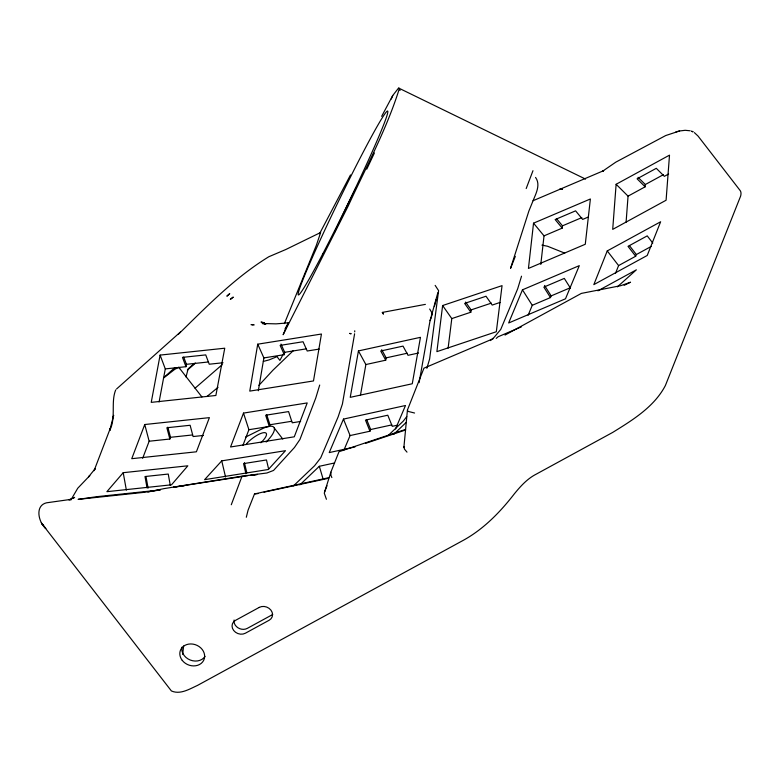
<?xml version="1.0" encoding="UTF-8"?>
<svg xmlns="http://www.w3.org/2000/svg" width="780" height="780" viewBox="0 0 780 780"><rect width="100%" height="100%" fill="white"/><g stroke="black" fill="none" stroke-linecap="round" stroke-linejoin="round"><path stroke-width="1.17" d="M432.178 315.169L431.457 311.981L429.683 309.026M354.705 331.851L354.744 330.788M70.834 500.058L77.746 488.241L89.788 475.634L88.51 476.902L95.228 468.614L94.068 470.691L110.282 428.386L109.765 430.306C116.201 417.797 110.633 402.226 115.703 389.922M406.994 452.137L404.45 449.134L404.05 446.55M403.865 447.623L407.433 410.017L423.95 368.17L493.467 338.588M354.607 333.791L342.41 404.04L338.13 416.871L320.716 457.84L314.574 465.748L293.456 485.901M616.122 184.285L612.709 229.378L666.091 200.236L669.503 155.142L616.122 184.285L628.056 196.141L626.087 222.251M628.056 196.141L645.148 186.81L645.313 184.538L638.069 177.333M182.676 654.352L183.612 645.996M533.539 223.168L528.44 268.437L585.283 244.257L590.382 198.978L533.539 223.168L544.021 235.862L540.793 264.459M544.021 235.862L562.214 228.121L562.468 225.839L556.813 218.985M435.162 285.392L438.594 290.648L429.624 358.995L426.855 368.335M442.621 305.536L436.888 351.644L496.324 331.734L502.057 285.636L442.621 305.536L451.796 318.591L448.12 348.153M451.796 318.591L470.827 312.224L471.11 309.904L465.611 302.065M404.761 429.683L338.998 451.708L330.856 472.173L330.973 475.488L331.861 477.555M257.731 344.185L249.766 391.111L313.482 380.942L321.448 334.025L257.731 344.185L263.884 357.923L258.317 390.76M263.884 357.923L284.29 354.666L284.69 352.306L280.995 344.058M358.439 350.922L350.24 397.342L412.269 383.76L420.459 337.331L358.439 350.922L365.869 364.543L360.409 395.499M365.869 364.543L385.729 360.194L386.139 357.854L381.683 349.684M419.113 382.658L430.063 320.619L437.873 292.666M160.105 355.095L151.232 402.363L215.875 395.479L224.747 348.212L160.105 355.095L165.292 368.901L159.081 401.983M165.292 368.901L185.981 366.697L186.43 364.319L183.709 357.074M330.856 472.173L324.275 493.145L326.41 499.278M246.314 517.257L248.05 510.247L254.494 493.945L329.17 477.594M109.765 430.306L113.656 415.35L113.188 417.144M186.02 377.003L188.136 368.852L194.474 363.363M434.382 306.56L436.215 299.569M231.28 504.748L242.053 476.171L266.877 473.002L273.526 470.457L294.479 447.466L299.939 439.462L315.764 398.024L319.702 385.037M521.527 276.188L517.667 288.824L500.77 329.384L494.11 337.369L490.454 340.587M144.749 424.525L131.752 458.689L196.394 451.796L209.391 417.641L144.749 424.525L149.155 441.226L142.662 458.308M149.155 441.226L169.855 439.023L170.508 437.297L167.827 427.157M243.496 413.098L230.558 446.979L294.284 436.81L307.213 402.928L243.496 413.098L248.908 429.702L242.873 445.517M248.908 429.702L269.315 426.455L269.968 424.749L266.672 414.658M526.188 188.546L532.974 170.703M264.956 324.022L262.255 323.495L276.013 323.856A278.323 122.158 -18 0 0 285.568 323.056L288.317 322.784L283.13 334.737L348.143 206.115C365.927 167.339 386.617 129.422 399.35 88.618L398.853 87.691L392.75 95.501L381.654 116.337M324.5 492.053L327.005 485.745M430.063 320.619L431.642 316.651M515.307 256.396L510.559 268.32L528.879 211.039L533.081 200.714L603.652 170.664L602.745 171.132L615.81 162.152L665.691 135.554L679.585 130.972L685.162 130.309L690.183 130.786M607.25 250.916L593.833 284.622L647.225 255.469L660.631 221.774L607.25 250.916L618.589 265.58L615.459 273.448M618.589 265.58L635.671 256.25L636.353 254.553L651.29 246.402M391.277 99.04L392.75 95.501M522.463 289.828L508.648 322.988L565.49 298.798L579.306 265.639L522.463 289.828L532.262 305.311L528.118 315.266M532.262 305.311L550.466 297.57L551.158 295.903L570.531 287.654M395.528 428.961L405.493 405.512L343.463 419.094L329.228 452.595L354.968 446.95M343.931 450.079L350.093 435.562L343.463 419.094M350.093 435.562L369.954 431.213L370.675 429.526L366.639 419.523M284.398 323.612L316.348 245.291L320.668 232.489L285.919 249.464L268.808 256.747C234.731 277.641 206.69 306.579 178.347 334.318M366.756 169.172L374.41 152.977M350.493 174.944L319.556 233.717M287.518 324.295L288.317 322.784M283.267 354.139L279.893 360.389L276.998 356.645L270.338 359.395A57.34 42.822 48.6 0 1 269.012 359.921L263.357 361.413M284.983 328.975L287.118 325.046M406.75 416.598L403.299 421.083L388.362 435.328M123.211 472.69L106.88 491.683L171.522 484.799L187.853 465.806L123.211 472.69L126.37 490.123M221.744 460.863L204.614 479.661L268.34 469.492L285.47 450.694L221.744 460.863L225.547 477.029M258.901 385.378L272.942 370.198L293.329 350.61M116.561 388.986L180.414 332.017M299.9 484.838L319.322 466.294L334.532 462.969M393.685 434.343L405.931 422.672M174.915 367.565L163.858 377.578M617.38 286.855L636.373 269.831L597.938 290.813M496.226 338.393L498.03 336.804L521.44 326.84M187.346 370.149L195.507 363.08M195.029 388.216L222.212 364.66M206.905 396.542L218.02 387.358M163.507 378.027L174.895 369.242L178.815 367.341L201.913 396.952M233.093 297.2L230.334 299.354A77.376 6.796 -36.2 0 0 233.132 297.18M72.579 498.517L74.627 497.377L68.903 499.883L71.185 499.337L46.488 502.817C34.544 505.693 38.561 522.454 45.796 528.499L41.282 522.717M645.313 184.538L663.458 174.642M668.626 173.999L664.346 176.329L656.292 168.324L637.094 178.805L645.148 186.81M505.021 335.059L581.373 293.397L620.851 285.656L630.533 282.214L624.127 285.334M245.515 437.131L263.503 428.161A24.102 7.41 -37.7 0 1 266.116 442.055M562.468 225.839L581.841 217.601M588.013 217.142L582.66 219.414L575.591 210.844L555.145 219.55L562.214 228.121M471.11 309.904L491.371 303.118M500.038 302.445L492.209 305.068L486.008 296.244L464.636 303.41L470.827 312.224M365.635 443.352L405.639 429.956M533.081 200.714C535.509 194.357 541.018 184.938 535.558 177.421M679.585 130.972L675.899 131.878M386.139 357.854L407.277 353.223M418.548 353.008L408.037 355.31L403.016 346.115L380.708 351L385.729 360.194M370.675 429.526L391.813 424.905M396.942 425.305L392.272 426.328L387.787 415.214L365.479 420.098L369.954 431.213M264.02 492.151L328.399 478.325M147.859 492.014L164.122 488.602L242.053 476.171M382.327 312.419L383.331 313.94L382.327 312.419L425.383 304.375M284.69 352.306L306.462 348.826M319.205 349.089L307.213 351.01L303.049 341.738L280.127 345.394L284.29 354.666M269.968 424.749L291.74 421.268M300.631 421.453L292.237 422.799L288.581 411.587L265.658 415.243L269.315 426.455M251.492 475.39L257.507 474.425L250.341 475.342M247.952 475.644L173.492 487.188L184.236 485.813M186.43 364.319L208.523 361.959M223.031 362.749L209.235 364.221L205.735 354.9L182.481 357.377L185.981 366.697M170.508 437.297L192.592 434.947M203.453 435.445L193.099 436.546L190.125 425.276L166.871 427.752L169.855 439.023M254.494 493.945L258.073 493.565M250.994 324.694L254.251 324.889M252.077 324.753L253.169 324.821M541.954 245.134L547.541 246.246L564.73 253.12M414.57 413.02L407.989 411.372L407.433 410.017M265.453 323.875L261.037 322.003L263.279 323.076M585.546 179.098L399.789 88.608L400.023 90.46M263.933 323.203L265.327 324.1L262.587 322.247L265.746 324.275M694.366 132.62L698.042 136.061L739.879 190.193A42.432 13.046 -37.7 0 1 740.63 196.092L665.399 385.505C654.274 406.848 632.531 420.118 612.719 432.403L536.338 474.094C527.358 478.637 520.533 486.242 514.274 493.925C499.775 512.635 482.82 529.961 461.731 541.174L197.506 685.415C189.579 688.974 180.258 694.941 171.386 690.943L42.032 523.848L42.91 525.184M265.093 323.944L263.757 322.598L264.888 323.807M652.792 243.067L647.225 235.872L628.027 246.353L635.671 256.25M629.392 245.554L636.353 254.553M274.287 428.035L282.789 439.033M570.307 287.918L564.301 278.411L543.845 287.118L550.466 297.57M544.547 285.441L551.158 295.903M178.815 367.341L179.663 368.677M319.322 466.294L323.056 478.891M268.613 469.034L266.477 459.956L243.555 463.613L245.953 473.821M244.423 462.667L246.821 472.875M170.313 485.462L168.246 474.055L145.002 476.531L147.059 487.939M146.026 476.716L148.093 488.124M246.451 443.859A14.362 4.417 -37.7 0 1 264.001 432.637A14.362 4.417 -37.7 0 1 260.842 442.757M205.062 656.419A12.665 10.686 21.7 0 1 190.213 660.017A12.665 10.686 21.7 0 1 181.896 647.195M234.078 620.022A8.521 7.196 21.7 0 0 238.027 627.812A8.521 7.196 21.7 0 0 247.289 628.378L271.108 615.381A8.521 7.196 21.7 0 0 272.678 614.211M334.542 232.226A102.268 4.777 -64.1 0 1 337.155 226.668M337.681 225.556A102.268 4.777 -64.1 0 1 356.148 187.512M350.981 333.743L349.742 333.421L350.981 333.743M229.651 293.728L227.019 296.039L229.651 293.728M259.252 607.396L235.443 620.392A8.521 7.196 21.7 0 0 233.678 630.484A8.521 7.196 21.7 0 0 245.368 633.224L269.178 620.227A8.521 7.196 21.7 0 0 270.933 610.145A8.521 7.196 21.7 0 0 259.252 607.396M96.788 496.685L78.097 499.366L142.74 492.482L160.261 489.967L96.788 496.685M562.438 189.111L560.099 188.643L562.477 189.14M692.923 131.752L691.616 131.264L692.923 131.752M182.247 660.387A12.665 10.686 21.7 0 0 203.609 660.465A12.665 10.686 21.7 0 0 190.846 643.948A12.665 10.686 21.7 0 0 182.247 660.387M322.686 254.036A102.268 4.777 -64.1 0 0 387.796 111.306A102.268 4.777 -64.1 0 0 318.367 244.033A102.268 4.777 -64.1 0 0 322.686 254.036"/></g></svg>
